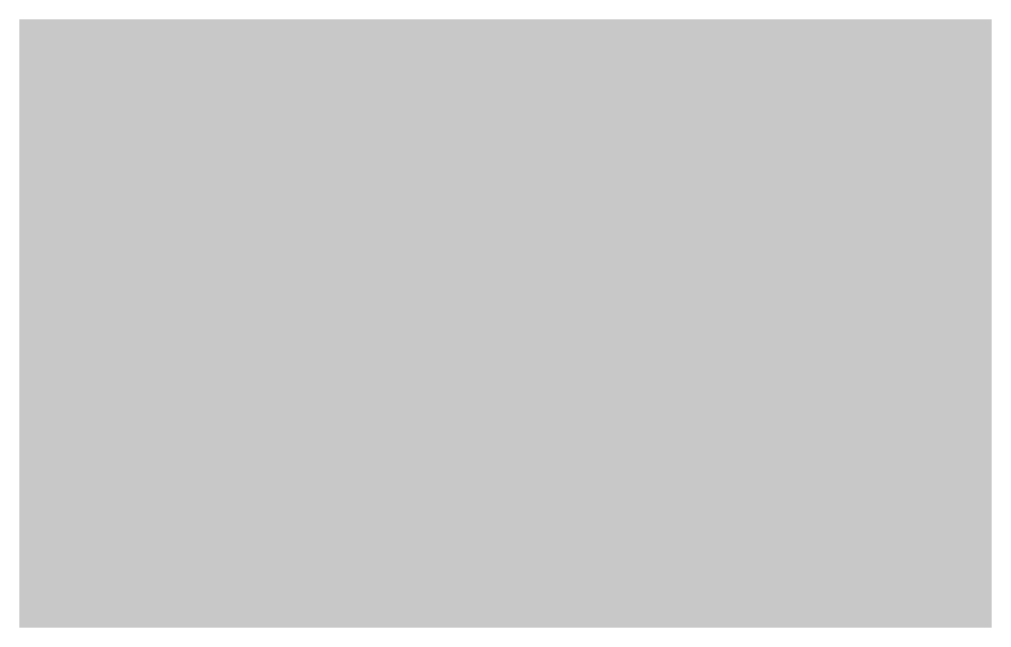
# Model space of a CAD drawing. Header units: millimetres. Extents: x -1 to 8.6, y 12 to 18.
import ezdxf

# ---------------------------------------------------------------- set-up
doc = ezdxf.new("R2010")
doc.units = ezdxf.units.MM

# ---------------------------------------------------------------- blocks, each defined once
blk = doc.blocks.new('B0', base_point=(1, -2, 3))
at = {"extrusion": (0, 3, 4)}
blk.add_solid([(0, 0, 7), (3, 0, 7), (0, 4, 7), (3, 4, 7)], dxfattribs=at)

msp = doc.modelspace()

# ---------------------------------------------------------------- block references
at = {"extrusion": (0, 0, -1), "xscale": 2, "yscale": 3, "zscale": 4, "rotation": 90}
msp.add_blockref('B0', (10, 20, 30), dxfattribs=at)

doc.saveas('drawing.dxf')
